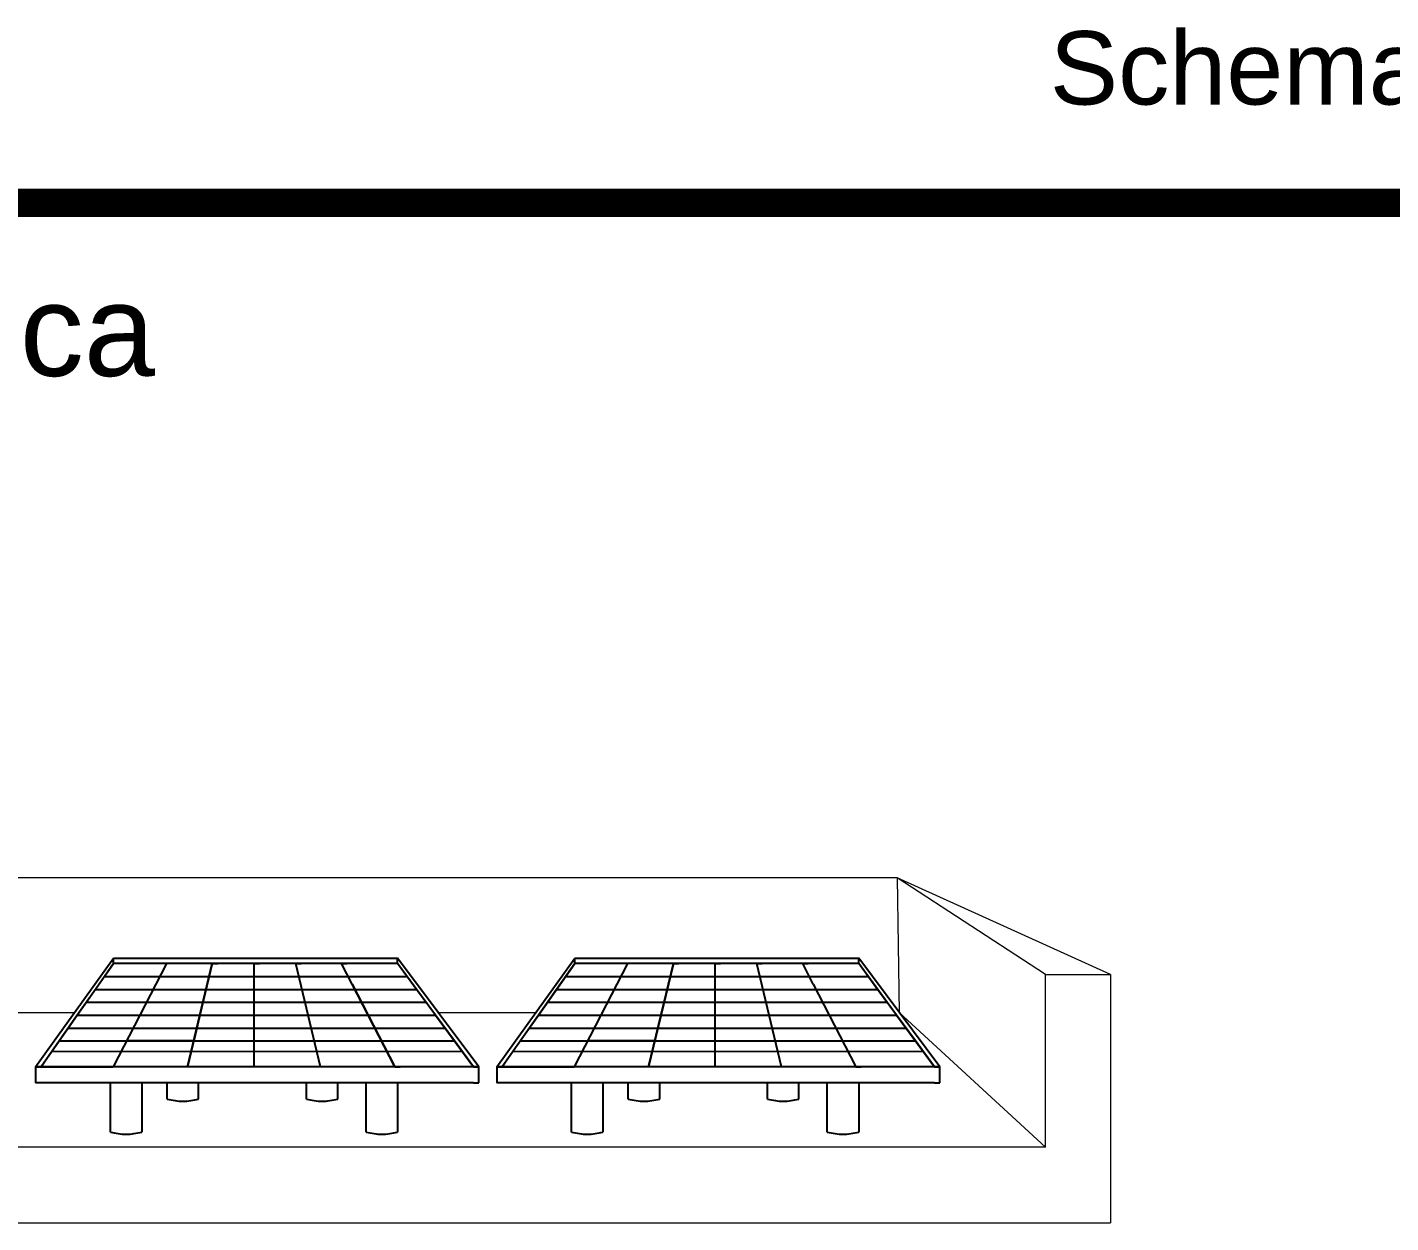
# Model space of a CAD drawing. Header units: millimetres. Extents: x -65 to 139, y 387 to 509.
# Drawn here: x 32.96 to 70.81, y 471.06 to 504.25 of the extents above; entities that cross this region are included whole.
import ezdxf

# ---------------------------------------------------------------- set-up
doc = ezdxf.new("R2010")
doc.units = ezdxf.units.MM
doc.layers.add('pannelli', color=1, linetype='Continuous')
doc.layers.add('PROIEZIONI - projections', color=145, linetype='Continuous', lineweight=13)
doc.layers.add('www.archweb.it - All rights reserved', color=2, linetype='Continuous', lineweight=5)
doc.styles.get("Standard").update_dxf_attribs({"font": 'arial.ttf'})

msp = doc.modelspace()

# ---------------------------------------------------------------- linework, layer by layer
at = {"layer": 'pannelli'}
for p, q in [((33.193, 475.393), (35.357, 478.406)), ((33.193, 475.393), (35.357, 478.406)), ((33.193, 475.393), (35.357, 478.406)), ((33.193, 475.393), (35.357, 478.406)), ((33.193, 475.393), (35.357, 478.406)), ((35.357, 478.406), (43.24, 478.406)), ((35.357, 478.256), (35.357, 478.406)), ((35.357, 478.406), (43.24, 478.406)), ((35.357, 478.406), (43.24, 478.406)), ((35.357, 478.406), (43.24, 478.406)), ((35.357, 478.406), (43.24, 478.406)), ((35.357, 478.256), (35.357, 478.406)), ((35.357, 478.256), (35.357, 478.406)), ((35.357, 478.256), (35.357, 478.406)), ((35.357, 478.256), (35.357, 478.406)), ((45.493, 475.393), (43.24, 478.406)), ((43.24, 478.256), (43.24, 478.406)), ((45.493, 475.393), (43.24, 478.406)), ((45.493, 475.393), (43.24, 478.406)), ((45.493, 475.393), (43.24, 478.406)), ((43.24, 478.256), (43.24, 478.406)), ((43.24, 478.256), (43.24, 478.406)), ((43.24, 478.256), (43.24, 478.406)), ((43.24, 478.256), (43.24, 478.406)), ((45.993, 475.393), (48.157, 478.406)), ((45.993, 475.393), (48.157, 478.406)), ((45.993, 475.393), (48.157, 478.406)), ((48.157, 478.406), (56.039, 478.406)), ((48.157, 478.256), (48.157, 478.406)), ((48.157, 478.406), (56.039, 478.406)), ((48.157, 478.406), (56.039, 478.406)), ((48.157, 478.256), (48.157, 478.406)), ((48.157, 478.256), (48.157, 478.406)), ((58.293, 475.393), (56.039, 478.406)), ((56.039, 478.256), (56.039, 478.406)), ((58.293, 475.393), (56.039, 478.406)), ((56.039, 478.256), (56.039, 478.406)), ((56.039, 478.256), (56.039, 478.406)), ((34.35, 476.825), (35.357, 478.256)), ((34.35, 476.825), (35.357, 478.256)), ((34.35, 476.825), (35.357, 478.256)), ((35.357, 478.256), (34.854, 477.54)), ((35.357, 478.256), (34.854, 477.54)), ((35.357, 478.256), (34.854, 477.54)), ((35.357, 478.256), (34.854, 477.54)), ((35.357, 478.256), (34.854, 477.54)), ((35.357, 478.256), (34.854, 477.54)), ((35.357, 478.256), (34.854, 477.54)), ((35.357, 478.256), (34.854, 477.54)), ((35.357, 478.256), (34.854, 477.54)), ((35.357, 478.256), (34.854, 477.54)), ((36.823, 478.256), (35.346, 475.393)), ((36.577, 478.256), (35.357, 478.256)), ((36.823, 478.256), (35.357, 478.256)), ((43.24, 478.256), (35.357, 478.256)), ((43.24, 478.256), (35.357, 478.256)), ((43.24, 478.256), (35.357, 478.256)), ((43.24, 478.256), (35.357, 478.256)), ((43.24, 478.256), (35.357, 478.256)), ((43.24, 478.256), (35.357, 478.256)), ((43.24, 478.256), (35.357, 478.256)), ((43.24, 478.256), (35.357, 478.256)), ((43.24, 478.256), (35.357, 478.256)), ((43.24, 478.256), (35.357, 478.256)), ((36.577, 478.256), (35.357, 478.256)), ((36.823, 478.256), (35.357, 478.256)), ((36.577, 478.256), (35.357, 478.256)), ((36.823, 478.256), (35.357, 478.256)), ((36.577, 478.256), (35.357, 478.256)), ((36.823, 478.256), (35.357, 478.256)), ((36.577, 478.256), (35.357, 478.256)), ((36.823, 478.256), (35.357, 478.256)), ((37.408, 475.393), (38.096, 478.256)), ((37.408, 475.393), (38.096, 478.256)), ((38.096, 478.256), (37.408, 475.393)), ((37.408, 475.393), (38.096, 478.256)), ((37.408, 475.393), (38.096, 478.256)), ((37.408, 475.393), (38.096, 478.256)), ((37.408, 475.393), (38.096, 478.256)), ((38.096, 478.256), (38.246, 478.256)), ((39.254, 478.256), (39.104, 478.256)), ((39.254, 475.393), (39.254, 478.256)), ((39.254, 475.393), (39.254, 478.256)), ((39.254, 475.393), (39.254, 478.256)), ((39.254, 475.393), (39.254, 478.256)), ((39.254, 475.393), (39.254, 478.256)), ((39.254, 475.393), (39.254, 478.256)), ((39.254, 475.393), (39.254, 478.256)), ((39.254, 475.393), (39.254, 478.256)), ((39.254, 475.393), (39.254, 478.256)), ((39.254, 475.393), (39.254, 478.256)), ((39.254, 478.256), (39.404, 478.256)), ((41.1, 475.393), (40.412, 478.256)), ((41.1, 475.393), (40.412, 478.256)), ((41.1, 475.393), (40.412, 478.256)), ((41.1, 475.393), (40.412, 478.256)), ((41.1, 475.393), (40.412, 478.256)), ((41.1, 475.393), (40.412, 478.256)), ((41.1, 475.393), (40.412, 478.256)), ((41.1, 475.393), (40.412, 478.256)), ((41.1, 475.393), (40.412, 478.256)), ((41.1, 475.393), (40.412, 478.256)), ((40.412, 478.256), (40.562, 478.256)), ((43.162, 475.393), (41.685, 478.256)), ((43.162, 475.393), (41.685, 478.256)), ((43.162, 475.393), (41.685, 478.256)), ((43.162, 475.393), (41.685, 478.256)), ((41.98, 477.684), (41.685, 478.256)), ((41.98, 477.684), (41.685, 478.256)), ((41.98, 477.684), (41.685, 478.256)), ((41.98, 477.684), (41.685, 478.256)), ((41.685, 478.256), (41.835, 478.256)), ((43.24, 478.256), (42.64, 478.256)), ((43.24, 478.256), (42.94, 478.256)), ((43.24, 478.256), (43.09, 478.256)), ((44.291, 476.825), (43.24, 478.256)), ((43.765, 477.54), (43.24, 478.256)), ((44.291, 476.825), (43.24, 478.256)), ((44.291, 476.825), (43.24, 478.256)), ((47.15, 476.825), (48.157, 478.256)), ((48.157, 478.256), (47.653, 477.54)), ((48.157, 478.256), (47.653, 477.54)), ((48.157, 478.256), (47.653, 477.54)), ((48.157, 478.256), (47.653, 477.54)), ((48.157, 478.256), (47.653, 477.54)), ((48.157, 478.256), (47.653, 477.54)), ((49.622, 478.256), (48.145, 475.393)), ((56.039, 478.256), (48.157, 478.256)), ((56.039, 478.256), (48.157, 478.256)), ((49.622, 478.256), (48.157, 478.256)), ((49.376, 478.256), (48.157, 478.256)), ((56.039, 478.256), (48.157, 478.256)), ((56.039, 478.256), (48.157, 478.256)), ((56.039, 478.256), (48.157, 478.256)), ((56.039, 478.256), (48.157, 478.256)), ((49.622, 478.256), (48.157, 478.256)), ((49.376, 478.256), (48.157, 478.256)), ((49.622, 478.256), (48.157, 478.256)), ((49.376, 478.256), (48.157, 478.256)), ((50.207, 475.393), (50.895, 478.256)), ((50.207, 475.393), (50.895, 478.256)), ((50.895, 478.256), (50.207, 475.393)), ((50.895, 478.256), (51.045, 478.256)), ((52.053, 478.256), (51.903, 478.256)), ((52.053, 475.393), (52.053, 478.256)), ((52.053, 475.393), (52.053, 478.256)), ((52.053, 475.393), (52.053, 478.256)), ((52.053, 475.393), (52.053, 478.256)), ((52.053, 475.393), (52.053, 478.256)), ((52.053, 475.393), (52.053, 478.256)), ((52.053, 478.256), (52.203, 478.256)), ((53.899, 475.393), (53.212, 478.256)), ((53.899, 475.393), (53.212, 478.256)), ((53.899, 475.393), (53.212, 478.256)), ((53.899, 475.393), (53.212, 478.256)), ((53.899, 475.393), (53.212, 478.256)), ((53.899, 475.393), (53.212, 478.256)), ((53.212, 478.256), (53.362, 478.256)), ((54.779, 477.684), (54.484, 478.256)), ((54.779, 477.684), (54.484, 478.256)), ((54.779, 477.684), (54.484, 478.256)), ((54.779, 477.684), (54.484, 478.256)), ((54.484, 478.256), (54.634, 478.256)), ((56.039, 478.256), (55.439, 478.256)), ((56.039, 478.256), (55.739, 478.256)), ((56.039, 478.256), (55.889, 478.256)), ((57.091, 476.825), (56.039, 478.256)), ((56.565, 477.54), (56.039, 478.256)), ((35.106, 477.898), (43.503, 477.898)), ((41.98, 477.684), (43.162, 475.393)), ((47.905, 477.898), (56.302, 477.898)), ((54.779, 477.684), (55.962, 475.393)), ((34.854, 477.54), (34.35, 476.825)), ((34.854, 477.54), (36.362, 477.54)), ((34.854, 477.54), (36.362, 477.54)), ((34.854, 477.54), (36.362, 477.54)), ((34.854, 477.54), (36.362, 477.54)), ((34.854, 477.54), (36.362, 477.54)), ((34.854, 477.54), (36.362, 477.54)), ((34.854, 477.54), (36.362, 477.54)), ((34.854, 477.54), (36.362, 477.54)), ((34.854, 477.54), (36.362, 477.54)), ((34.854, 477.54), (36.362, 477.54)), ((35.853, 477.54), (37.093, 477.54)), ((35.853, 477.54), (37.093, 477.54)), ((35.853, 477.54), (37.093, 477.54)), ((35.853, 477.54), (37.093, 477.54)), ((35.853, 477.54), (37.093, 477.54)), ((36.7, 477.54), (43.765, 477.54)), ((36.7, 477.54), (43.765, 477.54)), ((36.7, 477.54), (43.765, 477.54)), ((36.7, 477.54), (43.765, 477.54)), ((36.7, 477.54), (43.765, 477.54)), ((44.291, 476.825), (43.765, 477.54)), ((47.653, 477.54), (47.15, 476.825)), ((47.653, 477.54), (49.162, 477.54)), ((47.653, 477.54), (49.162, 477.54)), ((47.653, 477.54), (49.162, 477.54)), ((47.653, 477.54), (49.162, 477.54)), ((47.653, 477.54), (49.162, 477.54)), ((47.653, 477.54), (49.162, 477.54)), ((48.652, 477.54), (49.892, 477.54)), ((48.652, 477.54), (49.892, 477.54)), ((48.652, 477.54), (49.892, 477.54)), ((49.499, 477.54), (56.565, 477.54)), ((49.499, 477.54), (56.565, 477.54)), ((49.499, 477.54), (56.565, 477.54)), ((57.091, 476.825), (56.565, 477.54)), ((34.602, 477.182), (44.028, 477.182)), ((47.402, 477.182), (56.828, 477.182)), ((34.35, 476.825), (33.343, 475.393)), ((34.35, 476.825), (33.343, 475.393)), ((34.35, 476.825), (33.343, 475.393)), ((33.847, 476.109), (34.35, 476.825)), ((34.35, 476.825), (44.291, 476.825)), ((34.35, 476.825), (44.291, 476.825)), ((34.35, 476.825), (44.291, 476.825)), ((34.35, 476.825), (44.291, 476.825)), ((34.35, 476.825), (44.291, 476.825)), ((36.084, 476.825), (37.752, 476.825)), ((36.084, 476.825), (37.752, 476.825)), ((36.084, 476.825), (37.752, 476.825)), ((36.084, 476.825), (37.752, 476.825)), ((36.084, 476.825), (37.752, 476.825)), ((37.752, 476.825), (37.58, 476.109)), ((37.752, 476.825), (37.58, 476.109)), ((37.752, 476.825), (37.58, 476.109)), ((44.291, 476.825), (45.343, 475.393)), ((44.291, 476.825), (45.343, 475.393)), ((44.291, 476.825), (45.343, 475.393)), ((44.817, 476.109), (44.291, 476.825)), ((47.15, 476.825), (46.143, 475.393)), ((46.646, 476.109), (47.15, 476.825)), ((47.15, 476.825), (57.091, 476.825)), ((47.15, 476.825), (57.091, 476.825)), ((47.15, 476.825), (57.091, 476.825)), ((48.884, 476.825), (50.551, 476.825)), ((48.884, 476.825), (50.551, 476.825)), ((48.884, 476.825), (50.551, 476.825)), ((50.551, 476.825), (50.379, 476.109)), ((57.091, 476.825), (58.143, 475.393)), ((57.617, 476.109), (57.091, 476.825)), ((34.099, 476.467), (44.554, 476.467)), ((46.898, 476.467), (57.354, 476.467)), ((33.438, 475.528), (33.847, 476.109)), ((33.642, 475.819), (45.029, 475.821)), ((33.847, 476.109), (44.817, 476.109)), ((33.847, 476.109), (44.817, 476.109)), ((33.847, 476.109), (44.817, 476.109)), ((33.847, 476.109), (44.817, 476.109)), ((33.847, 476.109), (44.817, 476.109)), ((37.58, 476.109), (35.715, 476.109)), ((37.58, 476.109), (35.715, 476.109)), ((37.58, 476.109), (35.715, 476.109)), ((37.58, 476.109), (35.715, 476.109)), ((37.58, 476.109), (35.715, 476.109)), ((45.241, 475.532), (44.817, 476.109)), ((46.238, 475.528), (46.646, 476.109)), ((46.442, 475.819), (57.829, 475.821)), ((46.646, 476.109), (57.617, 476.109)), ((46.646, 476.109), (57.617, 476.109)), ((46.646, 476.109), (57.617, 476.109)), ((50.379, 476.109), (48.514, 476.109)), ((50.379, 476.109), (48.514, 476.109)), ((50.379, 476.109), (48.514, 476.109)), ((58.04, 475.532), (57.617, 476.109)), ((33.193, 475.393), (35.346, 475.393)), ((33.193, 475.393), (33.193, 474.943)), ((33.193, 475.393), (33.193, 474.943)), ((33.193, 475.393), (33.343, 475.393)), ((33.343, 475.393), (33.193, 475.393)), ((33.343, 475.393), (33.193, 475.393)), ((33.193, 475.393), (35.346, 475.393)), ((33.193, 475.393), (35.346, 475.393)), ((33.193, 475.393), (35.346, 475.393)), ((33.193, 475.393), (35.346, 475.393)), ((33.193, 475.393), (33.343, 475.393)), ((33.343, 475.393), (33.193, 475.393)), ((33.343, 475.393), (33.193, 475.393)), ((33.193, 475.393), (33.193, 474.943)), ((33.193, 475.393), (33.193, 474.943)), ((33.193, 475.393), (33.343, 475.393)), ((33.343, 475.393), (33.193, 475.393)), ((33.343, 475.393), (33.193, 475.393)), ((33.193, 475.393), (33.193, 474.943)), ((33.193, 475.393), (33.193, 474.943)), ((33.193, 475.393), (33.343, 475.393)), ((33.343, 475.393), (33.193, 475.393)), ((33.343, 475.393), (33.193, 475.393)), ((33.193, 475.393), (33.193, 474.943)), ((33.193, 475.393), (33.193, 474.943)), ((33.193, 475.393), (33.343, 475.393)), ((33.343, 475.393), (33.193, 475.393)), ((33.343, 475.393), (33.193, 475.393)), ((33.193, 475.393), (33.193, 474.943)), ((33.193, 475.393), (33.193, 474.943)), ((33.343, 475.393), (33.438, 475.528)), ((45.343, 475.393), (33.343, 475.393)), ((45.343, 475.393), (33.343, 475.393)), ((45.343, 475.393), (33.343, 475.393)), ((45.343, 475.393), (33.343, 475.393)), ((45.343, 475.393), (33.343, 475.393)), ((45.343, 475.393), (33.343, 475.393)), ((45.343, 475.393), (33.343, 475.393)), ((45.343, 475.393), (33.343, 475.393)), ((45.343, 475.393), (33.343, 475.393)), ((45.343, 475.393), (33.343, 475.393)), ((43.162, 475.393), (43.312, 475.393)), ((45.343, 475.393), (43.843, 475.393)), ((45.343, 475.393), (45.193, 475.393)), ((45.343, 475.393), (45.241, 475.532)), ((45.493, 475.393), (45.343, 475.393)), ((45.343, 475.393), (45.493, 475.393)), ((45.343, 475.393), (45.493, 475.393)), ((45.493, 475.393), (45.343, 475.393)), ((45.343, 475.393), (45.493, 475.393)), ((45.343, 475.393), (45.493, 475.393)), ((45.493, 475.393), (45.343, 475.393)), ((45.343, 475.393), (45.493, 475.393)), ((45.343, 475.393), (45.493, 475.393)), ((45.493, 475.393), (45.343, 475.393)), ((45.343, 475.393), (45.493, 475.393)), ((45.343, 475.393), (45.493, 475.393)), ((45.493, 475.393), (45.343, 475.393)), ((45.343, 475.393), (45.493, 475.393)), ((45.343, 475.393), (45.493, 475.393)), ((45.493, 474.943), (45.493, 475.393)), ((45.493, 474.943), (45.493, 475.393)), ((45.493, 474.943), (45.493, 475.393)), ((45.493, 474.943), (45.493, 475.393)), ((45.493, 474.943), (45.493, 475.393)), ((45.493, 474.943), (45.493, 475.393)), ((45.493, 474.943), (45.493, 475.393)), ((45.493, 474.943), (45.493, 475.393)), ((45.493, 474.943), (45.493, 475.393)), ((45.493, 474.943), (45.493, 475.393)), ((45.993, 475.393), (48.145, 475.393)), ((45.993, 475.393), (45.993, 474.943)), ((45.993, 475.393), (45.993, 474.943)), ((46.143, 475.393), (45.993, 475.393)), ((46.143, 475.393), (45.993, 475.393)), ((45.993, 475.393), (46.143, 475.393)), ((45.993, 475.393), (45.993, 474.943)), ((45.993, 475.393), (45.993, 474.943)), ((45.993, 475.393), (48.145, 475.393)), ((46.143, 475.393), (45.993, 475.393)), ((46.143, 475.393), (45.993, 475.393)), ((45.993, 475.393), (46.143, 475.393)), ((45.993, 475.393), (45.993, 474.943)), ((45.993, 475.393), (45.993, 474.943)), ((45.993, 475.393), (48.145, 475.393)), ((46.143, 475.393), (45.993, 475.393)), ((46.143, 475.393), (45.993, 475.393)), ((45.993, 475.393), (46.143, 475.393)), ((46.143, 475.393), (46.238, 475.528)), ((58.143, 475.393), (46.143, 475.393)), ((58.143, 475.393), (46.143, 475.393)), ((58.143, 475.393), (46.143, 475.393)), ((58.143, 475.393), (46.143, 475.393)), ((58.143, 475.393), (46.143, 475.393)), ((58.143, 475.393), (46.143, 475.393)), ((55.962, 475.393), (56.112, 475.393)), ((58.143, 475.393), (56.643, 475.393)), ((58.143, 475.393), (57.993, 475.393)), ((58.143, 475.393), (58.04, 475.532)), ((58.143, 475.393), (58.293, 475.393)), ((58.143, 475.393), (58.293, 475.393)), ((58.293, 475.393), (58.143, 475.393)), ((58.143, 475.393), (58.293, 475.393)), ((58.143, 475.393), (58.293, 475.393)), ((58.293, 475.393), (58.143, 475.393)), ((58.143, 475.393), (58.293, 475.393)), ((58.143, 475.393), (58.293, 475.393)), ((58.293, 475.393), (58.143, 475.393)), ((58.293, 474.943), (58.293, 475.393)), ((58.293, 474.943), (58.293, 475.393)), ((58.293, 474.943), (58.293, 475.393)), ((58.293, 474.943), (58.293, 475.393)), ((58.293, 474.943), (58.293, 475.393)), ((58.293, 474.943), (58.293, 475.393)), ((33.343, 474.943), (33.193, 474.943)), ((33.343, 474.943), (33.193, 474.943)), ((33.343, 474.943), (33.193, 474.943)), ((33.343, 474.943), (33.193, 474.943)), ((33.343, 474.943), (33.193, 474.943)), ((33.343, 474.943), (33.193, 474.943)), ((33.343, 474.943), (33.193, 474.943)), ((33.343, 474.943), (33.193, 474.943)), ((33.343, 474.943), (33.193, 474.943)), ((33.343, 474.943), (33.193, 474.943)), ((45.343, 474.943), (33.343, 474.943)), ((45.343, 474.943), (33.343, 474.943)), ((45.343, 474.943), (33.343, 474.943)), ((45.343, 474.943), (33.343, 474.943)), ((45.343, 474.943), (33.343, 474.943)), ((45.343, 474.943), (33.343, 474.943)), ((45.343, 474.943), (33.343, 474.943)), ((45.343, 474.943), (33.343, 474.943)), ((45.343, 474.943), (33.343, 474.943)), ((45.343, 474.943), (33.343, 474.943)), ((35.268, 473.577), (35.268, 474.943)), ((35.268, 473.577), (35.268, 474.943)), ((35.268, 473.577), (35.268, 474.943)), ((35.268, 473.577), (35.268, 474.943)), ((35.268, 473.577), (35.268, 474.943)), ((35.268, 473.577), (35.268, 474.943)), ((36.14, 474.943), (36.14, 473.577)), ((36.14, 474.943), (36.14, 473.577)), ((36.14, 474.943), (36.14, 473.577)), ((36.14, 474.943), (36.14, 473.577)), ((36.14, 474.943), (36.14, 473.577)), ((36.14, 474.943), (36.14, 473.577)), ((36.844, 474.494), (36.844, 474.943)), ((36.844, 474.494), (36.844, 474.943)), ((36.844, 474.494), (36.844, 474.943)), ((36.844, 474.494), (36.844, 474.943)), ((36.844, 474.494), (36.844, 474.943)), ((36.844, 474.494), (36.844, 474.943)), ((37.716, 474.494), (37.716, 474.943)), ((37.716, 474.494), (37.716, 474.943)), ((37.716, 474.494), (37.716, 474.943)), ((37.716, 474.494), (37.716, 474.943)), ((37.716, 474.494), (37.716, 474.943)), ((37.716, 474.494), (37.716, 474.943)), ((40.708, 474.494), (40.708, 474.943)), ((40.708, 474.494), (40.708, 474.943)), ((40.708, 474.494), (40.708, 474.943)), ((40.708, 474.494), (40.708, 474.943)), ((40.708, 474.494), (40.708, 474.943)), ((40.708, 474.494), (40.708, 474.943)), ((41.58, 474.494), (41.58, 474.943)), ((41.58, 474.494), (41.58, 474.943)), ((41.58, 474.494), (41.58, 474.943)), ((41.58, 474.494), (41.58, 474.943)), ((41.58, 474.494), (41.58, 474.943)), ((41.58, 474.494), (41.58, 474.943)), ((42.368, 473.577), (42.368, 474.943)), ((42.368, 473.577), (42.368, 474.943)), ((42.368, 473.577), (42.368, 474.943)), ((42.368, 473.577), (42.368, 474.943)), ((42.368, 473.577), (42.368, 474.943)), ((42.368, 473.577), (42.368, 474.943)), ((43.24, 474.943), (43.24, 473.577)), ((43.24, 474.943), (43.24, 473.577)), ((43.24, 474.943), (43.24, 473.577)), ((43.24, 474.943), (43.24, 473.577)), ((43.24, 474.943), (43.24, 473.577)), ((43.24, 474.943), (43.24, 473.577)), ((45.343, 474.943), (45.493, 474.943)), ((45.343, 474.943), (45.493, 474.943)), ((45.343, 474.943), (45.493, 474.943)), ((45.343, 474.943), (45.493, 474.943)), ((45.343, 474.943), (45.493, 474.943)), ((45.343, 474.943), (45.493, 474.943)), ((45.343, 474.943), (45.493, 474.943)), ((45.343, 474.943), (45.493, 474.943)), ((45.343, 474.943), (45.493, 474.943)), ((45.343, 474.943), (45.493, 474.943)), ((46.143, 474.943), (45.993, 474.943)), ((46.143, 474.943), (45.993, 474.943)), ((46.143, 474.943), (45.993, 474.943)), ((46.143, 474.943), (45.993, 474.943)), ((46.143, 474.943), (45.993, 474.943)), ((46.143, 474.943), (45.993, 474.943)), ((58.143, 474.943), (46.143, 474.943)), ((58.143, 474.943), (46.143, 474.943)), ((58.143, 474.943), (46.143, 474.943)), ((58.143, 474.943), (46.143, 474.943)), ((58.143, 474.943), (46.143, 474.943)), ((58.143, 474.943), (46.143, 474.943)), ((48.068, 473.577), (48.068, 474.943)), ((48.068, 473.577), (48.068, 474.943)), ((48.068, 473.577), (48.068, 474.943)), ((48.068, 473.577), (48.068, 474.943)), ((48.068, 473.577), (48.068, 474.943)), ((48.068, 473.577), (48.068, 474.943)), ((48.94, 474.943), (48.94, 473.577)), ((48.94, 474.943), (48.94, 473.577)), ((48.94, 474.943), (48.94, 473.577)), ((48.94, 474.943), (48.94, 473.577)), ((48.94, 474.943), (48.94, 473.577)), ((48.94, 474.943), (48.94, 473.577)), ((49.643, 474.494), (49.643, 474.943)), ((49.643, 474.494), (49.643, 474.943)), ((49.643, 474.494), (49.643, 474.943)), ((49.643, 474.494), (49.643, 474.943)), ((49.643, 474.494), (49.643, 474.943)), ((49.643, 474.494), (49.643, 474.943)), ((50.515, 474.494), (50.515, 474.943)), ((50.515, 474.494), (50.515, 474.943)), ((50.515, 474.494), (50.515, 474.943)), ((50.515, 474.494), (50.515, 474.943)), ((50.515, 474.494), (50.515, 474.943)), ((50.515, 474.494), (50.515, 474.943)), ((53.508, 474.494), (53.508, 474.943)), ((53.508, 474.494), (53.508, 474.943)), ((53.508, 474.494), (53.508, 474.943)), ((53.508, 474.494), (53.508, 474.943)), ((53.508, 474.494), (53.508, 474.943)), ((53.508, 474.494), (53.508, 474.943)), ((54.379, 474.494), (54.379, 474.943)), ((54.379, 474.494), (54.379, 474.943)), ((54.379, 474.494), (54.379, 474.943)), ((54.379, 474.494), (54.379, 474.943)), ((54.379, 474.494), (54.379, 474.943)), ((54.379, 474.494), (54.379, 474.943)), ((55.167, 473.577), (55.167, 474.943)), ((55.167, 473.577), (55.167, 474.943)), ((55.167, 473.577), (55.167, 474.943)), ((55.167, 473.577), (55.167, 474.943)), ((55.167, 473.577), (55.167, 474.943)), ((55.167, 473.577), (55.167, 474.943)), ((56.039, 474.943), (56.039, 473.577)), ((56.039, 474.943), (56.039, 473.577)), ((56.039, 474.943), (56.039, 473.577)), ((56.039, 474.943), (56.039, 473.577)), ((56.039, 474.943), (56.039, 473.577)), ((56.039, 474.943), (56.039, 473.577)), ((58.143, 474.943), (58.293, 474.943)), ((58.143, 474.943), (58.293, 474.943)), ((58.143, 474.943), (58.293, 474.943)), ((58.143, 474.943), (58.293, 474.943)), ((58.143, 474.943), (58.293, 474.943)), ((58.143, 474.943), (58.293, 474.943))]:
    msp.add_line(p, q, dxfattribs=at)
for points in [[(36.844, 474.494), (37.28, 474.434), (37.716, 474.494)], [(36.844, 474.494), (37.28, 474.434), (37.716, 474.494)], [(36.844, 474.494), (37.28, 474.434), (37.716, 474.494)], [(36.844, 474.494), (37.28, 474.434), (37.716, 474.494)], [(36.844, 474.494), (37.28, 474.434), (37.716, 474.494)], [(36.844, 474.494), (37.28, 474.434), (37.716, 474.494)], [(40.708, 474.494), (41.144, 474.434), (41.58, 474.494)], [(40.708, 474.494), (41.144, 474.434), (41.58, 474.494)], [(40.708, 474.494), (41.144, 474.434), (41.58, 474.494)], [(40.708, 474.494), (41.144, 474.434), (41.58, 474.494)], [(40.708, 474.494), (41.144, 474.434), (41.58, 474.494)], [(40.708, 474.494), (41.144, 474.434), (41.58, 474.494)], [(49.643, 474.494), (50.079, 474.434), (50.515, 474.494)], [(49.643, 474.494), (50.079, 474.434), (50.515, 474.494)], [(49.643, 474.494), (50.079, 474.434), (50.515, 474.494)], [(49.643, 474.494), (50.079, 474.434), (50.515, 474.494)], [(49.643, 474.494), (50.079, 474.434), (50.515, 474.494)], [(49.643, 474.494), (50.079, 474.434), (50.515, 474.494)], [(53.508, 474.494), (53.944, 474.434), (54.379, 474.494)], [(53.508, 474.494), (53.944, 474.434), (54.379, 474.494)], [(53.508, 474.494), (53.944, 474.434), (54.379, 474.494)], [(53.508, 474.494), (53.944, 474.434), (54.379, 474.494)], [(53.508, 474.494), (53.944, 474.434), (54.379, 474.494)], [(53.508, 474.494), (53.944, 474.434), (54.379, 474.494)], [(35.268, 473.577), (35.704, 473.517), (36.14, 473.577)], [(35.268, 473.577), (35.704, 473.517), (36.14, 473.577)], [(35.268, 473.577), (35.704, 473.517), (36.14, 473.577)], [(35.268, 473.577), (35.704, 473.517), (36.14, 473.577)], [(35.268, 473.577), (35.704, 473.517), (36.14, 473.577)], [(35.268, 473.577), (35.704, 473.517), (36.14, 473.577)], [(42.368, 473.577), (42.804, 473.517), (43.24, 473.577)], [(42.368, 473.577), (42.804, 473.517), (43.24, 473.577)], [(42.368, 473.577), (42.804, 473.517), (43.24, 473.577)], [(42.368, 473.577), (42.804, 473.517), (43.24, 473.577)], [(42.368, 473.577), (42.804, 473.517), (43.24, 473.577)], [(42.368, 473.577), (42.804, 473.517), (43.24, 473.577)], [(48.068, 473.577), (48.504, 473.517), (48.94, 473.577)], [(48.068, 473.577), (48.504, 473.517), (48.94, 473.577)], [(48.068, 473.577), (48.504, 473.517), (48.94, 473.577)], [(48.068, 473.577), (48.504, 473.517), (48.94, 473.577)], [(48.068, 473.577), (48.504, 473.517), (48.94, 473.577)], [(48.068, 473.577), (48.504, 473.517), (48.94, 473.577)], [(55.167, 473.577), (55.603, 473.517), (56.039, 473.577)], [(55.167, 473.577), (55.603, 473.517), (56.039, 473.577)], [(55.167, 473.577), (55.603, 473.517), (56.039, 473.577)], [(55.167, 473.577), (55.603, 473.517), (56.039, 473.577)], [(55.167, 473.577), (55.603, 473.517), (56.039, 473.577)], [(55.167, 473.577), (55.603, 473.517), (56.039, 473.577)]]:
    msp.add_spline(points, degree=3, dxfattribs=at)
at = {"layer": 'PROIEZIONI - projections'}
for p, q in [((57.107, 480.636), (2.285, 480.636)), ((57.107, 480.636), (2.285, 480.636)), ((57.107, 480.636), (49.631, 480.636)), ((57.107, 480.636), (49.631, 480.636)), ((57.107, 480.636), (49.631, 480.636)), ((63.028, 477.956), (57.107, 480.636)), ((57.107, 480.636), (57.166, 476.9)), ((61.228, 477.956), (57.107, 480.636)), ((57.107, 480.636), (57.166, 476.9)), ((57.107, 480.636), (57.166, 476.9)), ((61.228, 473.156), (61.228, 477.956)), ((61.228, 473.156), (61.228, 477.956)), ((61.228, 477.956), (63.028, 477.956)), ((61.228, 477.956), (63.028, 477.956)), ((63.028, 477.956), (63.028, 473.151)), ((63.028, 477.956), (63.028, 473.151)), ((31.471, 476.9), (34.275, 476.9)), ((44.366, 476.9), (47.075, 476.9)), ((61.228, 473.156), (57.166, 476.9)), ((57.85, 473.156), (2.285, 473.156)), ((57.85, 473.156), (2.285, 473.156)), ((61.228, 473.156), (5.663, 473.156)), ((63.028, 473.151), (63.028, 471.063)), ((-58.459, 471.063), (63.028, 471.063))]:
    msp.add_line(p, q, dxfattribs=at)
at = {"layer": 'www.archweb.it - All rights reserved', "color": 7, "ltscale": 0.02, "const_width": 0.792}
msp.add_lwpolyline([(-64.158, 499.373), (138.837, 499.373)], dxfattribs=at)

# ---------------------------------------------------------------- texts
at = {"layer": 'www.archweb.it - All rights reserved', "color": 2}
msp.add_text('Schema impianto fotovoltaico  /  Photovoltaic system scheme', height=2.03628, dxfattribs=at).set_placement((61.343, 502.104))
at = {"layer": 'www.archweb.it - All rights reserved', "color": 253}
msp.add_text('Contenitore di strumenti CAD per la progettazione architettonica', height=2.54535, dxfattribs=at).set_placement((-64.281, 494.569))

doc.saveas('drawing.dxf')
